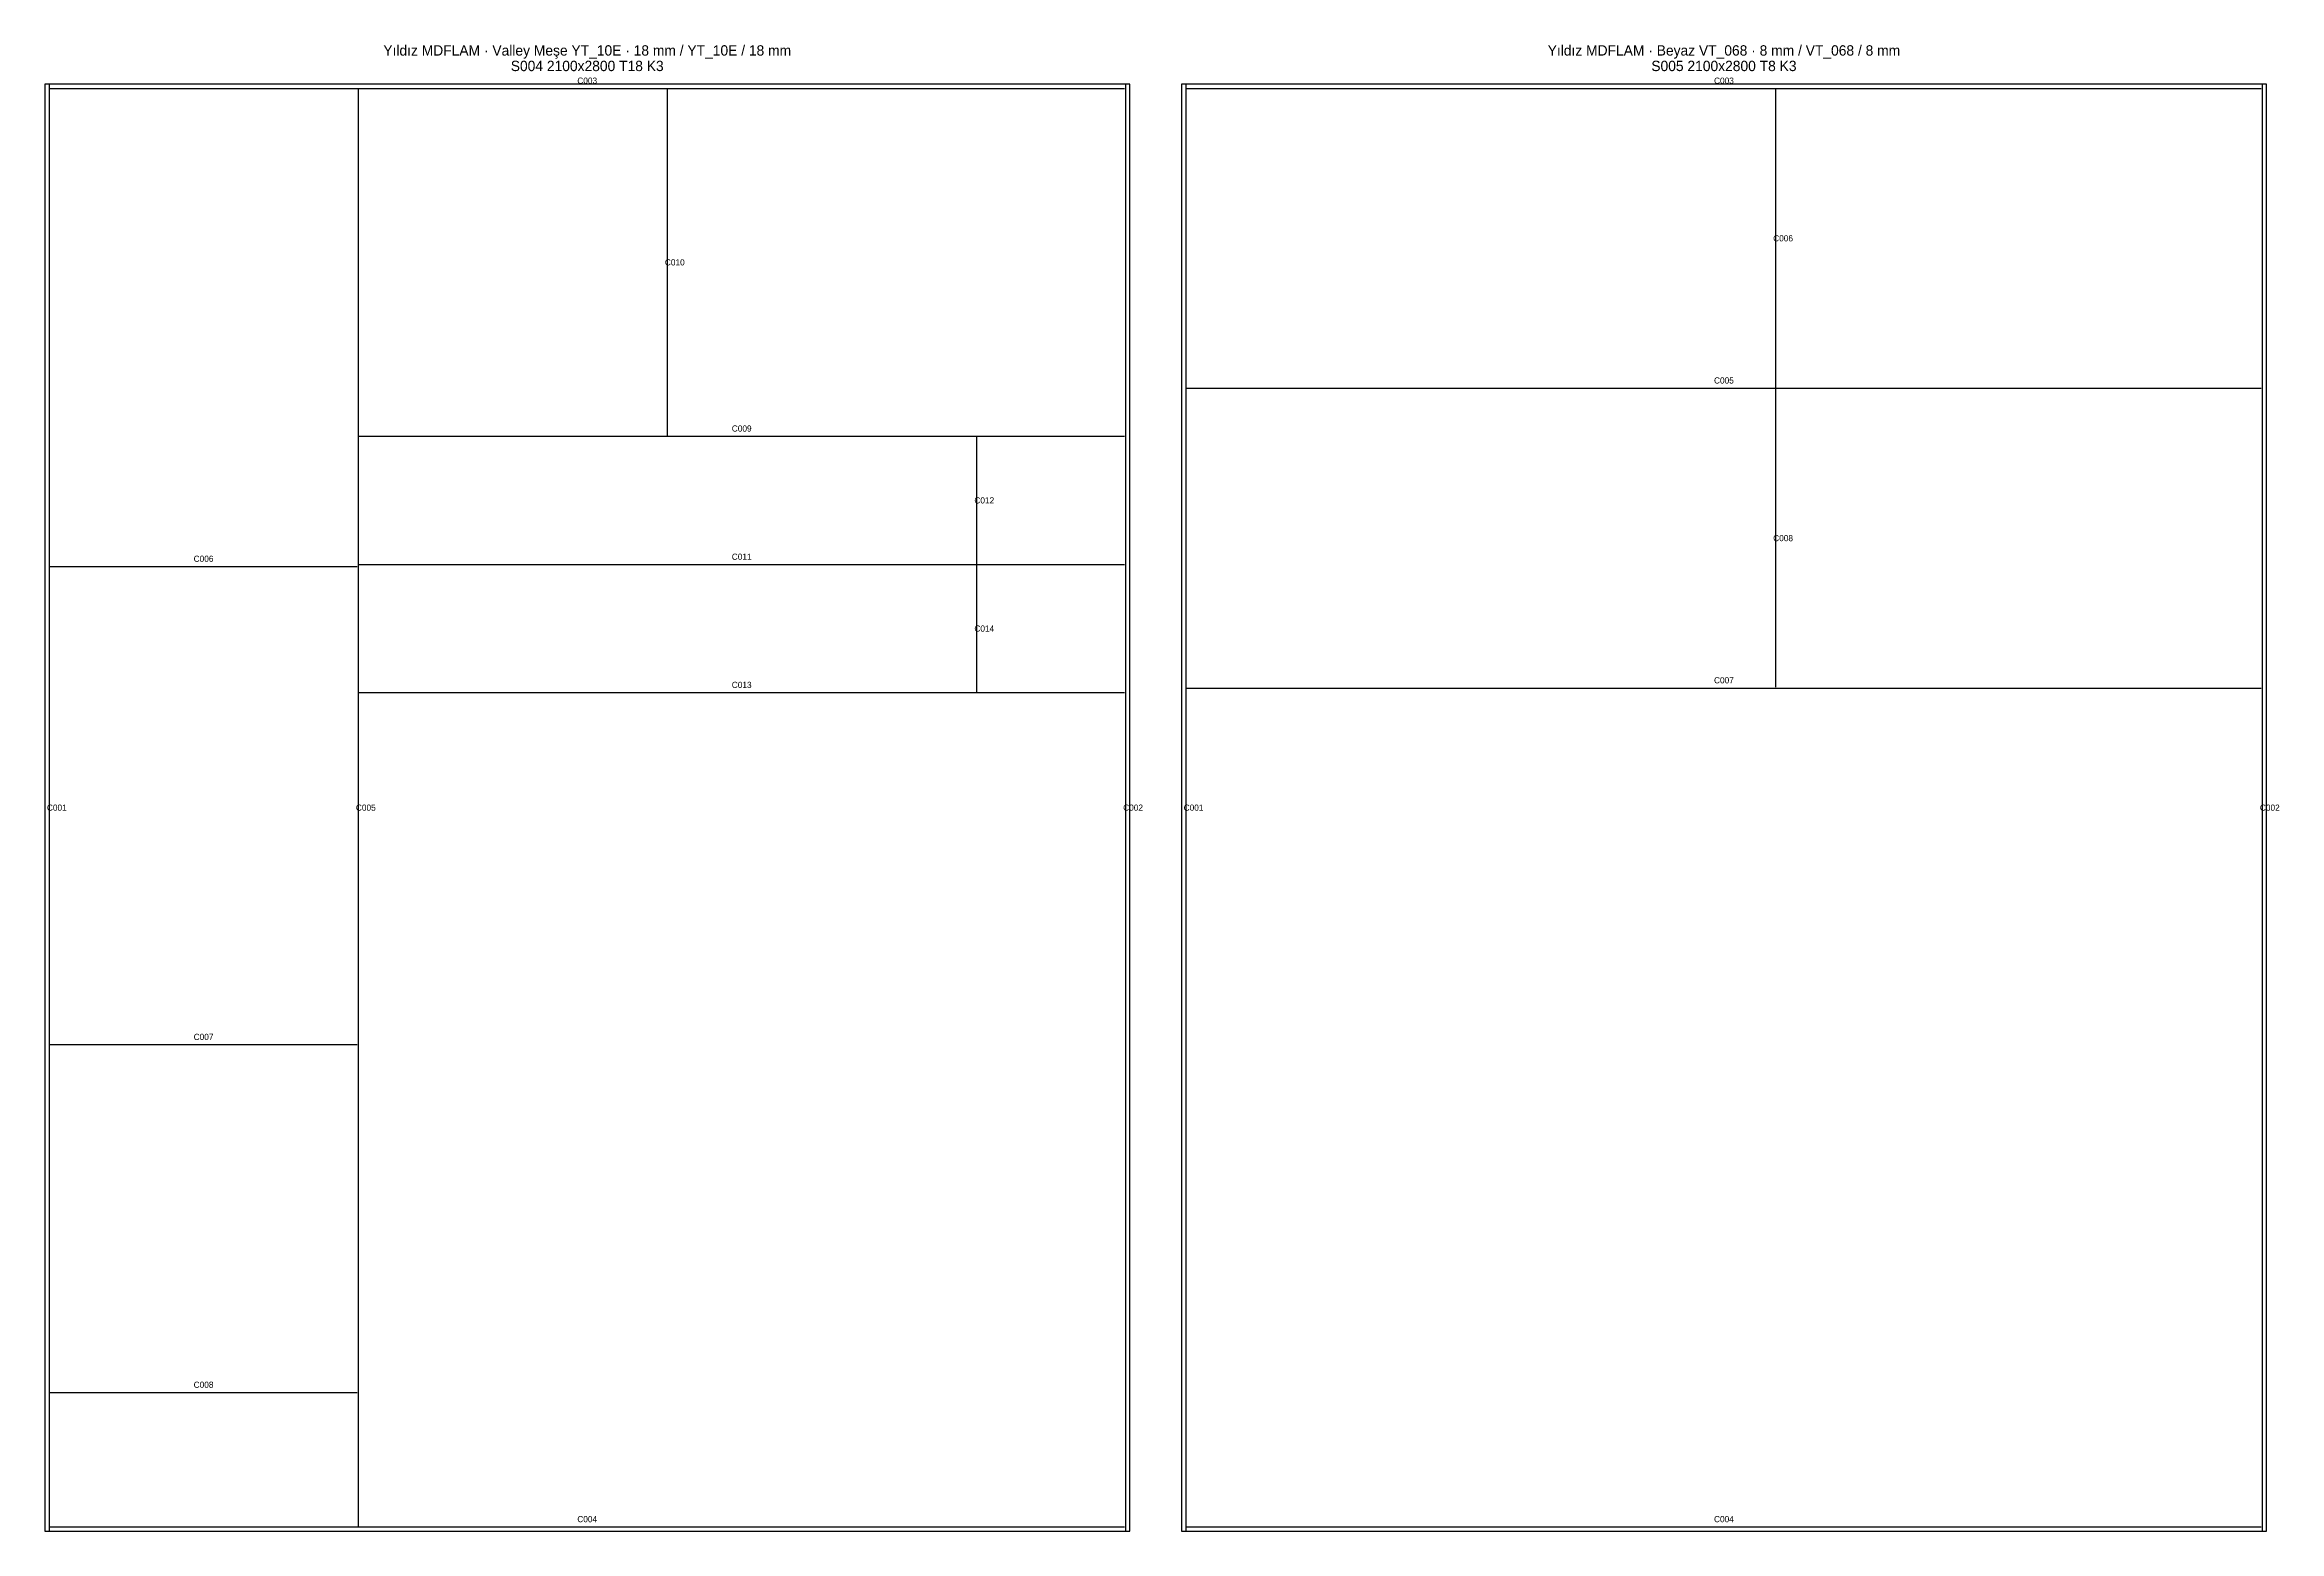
# Model space of a CAD drawing. Header units: millimetres. Extents: x 0 to 10925, y 0 to 2876.
# Drawn here: x 6600 to 10925, y 0 to 2876 of the extents above; entities that cross this region are included whole.
import ezdxf
from ezdxf.enums import TextEntityAlignment as Align

# ---------------------------------------------------------------- set-up
doc = ezdxf.new("R2010")
doc.units = ezdxf.units.MM
for name, color, linetype in [('S004_C001_TRIM', 1, 'CONTINUOUS'), ('S004_C002_TRIM', 1, 'CONTINUOUS'), ('S004_C003_TRIM', 1, 'CONTINUOUS'), ('S004_C004_TRIM', 1, 'CONTINUOUS'), ('S004_C005_CUT', 1, 'CONTINUOUS'), ('S004_C006_CUT', 1, 'CONTINUOUS'), ('S004_C007_CUT', 1, 'CONTINUOUS'), ('S004_C008_CUT', 1, 'CONTINUOUS'), ('S004_C009_CUT', 1, 'CONTINUOUS'), ('S004_C010_CUT', 1, 'CONTINUOUS'), ('S004_C011_CUT', 1, 'CONTINUOUS'), ('S004_C012_CUT', 1, 'CONTINUOUS'), ('S004_C013_CUT', 1, 'CONTINUOUS'), ('S004_C014_CUT', 1, 'CONTINUOUS'), ('S004_LABELS', 2, 'CONTINUOUS'), ('S004_STOCK', 8, 'CONTINUOUS'), ('S005_C001_TRIM', 1, 'CONTINUOUS'), ('S005_C002_TRIM', 1, 'CONTINUOUS'), ('S005_C003_TRIM', 1, 'CONTINUOUS'), ('S005_C004_TRIM', 1, 'CONTINUOUS'), ('S005_C005_CUT', 1, 'CONTINUOUS'), ('S005_C006_CUT', 1, 'CONTINUOUS'), ('S005_C007_CUT', 1, 'CONTINUOUS'), ('S005_C008_CUT', 1, 'CONTINUOUS'), ('S005_LABELS', 2, 'CONTINUOUS'), ('S005_STOCK', 8, 'CONTINUOUS')]:
    doc.layers.add(name, color=color, linetype=linetype)

msp = doc.modelspace()

# ---------------------------------------------------------------- linework, layer by layer
at = {"layer": 'S004_C001_TRIM'}
msp.add_line((6608.5, 2800), (6608.5, 0), dxfattribs=at)
at = {"layer": 'S004_C002_TRIM'}
msp.add_line((8691.5, 2800), (8691.5, 0), dxfattribs=at)
at = {"layer": 'S004_C003_TRIM'}
msp.add_line((6610, 2791.5), (8690, 2791.5), dxfattribs=at)
at = {"layer": 'S004_C004_TRIM'}
msp.add_line((6610, 8.5), (8690, 8.5), dxfattribs=at)
at = {"layer": 'S004_C005_CUT'}
msp.add_line((7206.5, 2790), (7206.5, 10), dxfattribs=at)
at = {"layer": 'S004_C006_CUT'}
msp.add_line((6610, 1866.5), (7205, 1866.5), dxfattribs=at)
at = {"layer": 'S004_C007_CUT'}
msp.add_line((6610, 941.5), (7205, 941.5), dxfattribs=at)
at = {"layer": 'S004_C008_CUT'}
msp.add_line((6610, 268.5), (7205, 268.5), dxfattribs=at)
at = {"layer": 'S004_C009_CUT'}
msp.add_line((7208, 2118.5), (8690, 2118.5), dxfattribs=at)
at = {"layer": 'S004_C010_CUT'}
msp.add_line((7804.5, 2790), (7804.5, 2120), dxfattribs=at)
at = {"layer": 'S004_C011_CUT'}
msp.add_line((7208, 1870.5), (8690, 1870.5), dxfattribs=at)
at = {"layer": 'S004_C012_CUT'}
msp.add_line((8403.5, 2117), (8403.5, 1872), dxfattribs=at)
at = {"layer": 'S004_C013_CUT'}
msp.add_line((7208, 1622.5), (8690, 1622.5), dxfattribs=at)
at = {"layer": 'S004_C014_CUT'}
msp.add_line((8403.5, 1869), (8403.5, 1624), dxfattribs=at)
at = {"layer": 'S004_STOCK'}
msp.add_lwpolyline([(6600, 0), (8700, 0), (8700, 2800), (6600, 2800)], close=True, dxfattribs=at)
at = {"layer": 'S005_C001_TRIM'}
msp.add_line((8808.5, 2800), (8808.5, 0), dxfattribs=at)
at = {"layer": 'S005_C002_TRIM'}
msp.add_line((10891.5, 2800), (10891.5, 0), dxfattribs=at)
at = {"layer": 'S005_C003_TRIM'}
msp.add_line((8810, 2791.5), (10890, 2791.5), dxfattribs=at)
at = {"layer": 'S005_C004_TRIM'}
msp.add_line((8810, 8.5), (10890, 8.5), dxfattribs=at)
at = {"layer": 'S005_C005_CUT'}
msp.add_line((8810, 2211.5), (10890, 2211.5), dxfattribs=at)
at = {"layer": 'S005_C006_CUT'}
msp.add_line((9949.5, 2790), (9949.5, 2213), dxfattribs=at)
at = {"layer": 'S005_C007_CUT'}
msp.add_line((8810, 1631.5), (10890, 1631.5), dxfattribs=at)
at = {"layer": 'S005_C008_CUT'}
msp.add_line((9949.5, 2210), (9949.5, 1633), dxfattribs=at)
at = {"layer": 'S005_STOCK'}
msp.add_lwpolyline([(8800, 0), (10900, 0), (10900, 2800), (8800, 2800)], close=True, dxfattribs=at)

# ---------------------------------------------------------------- texts
at = {"layer": 'S004_LABELS'}
for s, height, p in [('Yıldız MDFLAM · Valley Meşe YT_10E · 18 mm / YT_10E / 18 mm', 20, (7650, 2865)), ('S004 2100x2800 T18 K3', 20, (7650, 2835)), ('C003', 12, (7650, 2806.5)), ('C010', 12, (7819.5, 2455)), ('C009', 12, (7949, 2133.5)), ('C012', 12, (8418.5, 1994.5)), ('C006', 12, (6907.5, 1881.5)), ('C011', 12, (7949, 1885.5)), ('C014', 12, (8418.5, 1746.5)), ('C013', 12, (7949, 1637.5)), ('C001', 12, (6623.5, 1400)), ('C005', 12, (7221.5, 1400)), ('C002', 12, (8706.5, 1400)), ('C007', 12, (6907.5, 956.5)), ('C008', 12, (6907.5, 283.5)), ('C004', 12, (7650, 23.5))]:
    msp.add_text(s, height=height, dxfattribs=at).set_placement(p, align=Align.MIDDLE_CENTER)
at = {"layer": 'S005_LABELS'}
for s, height, p in [('Yıldız MDFLAM · Beyaz VT_068 · 8 mm / VT_068 / 8 mm', 20, (9850, 2865)), ('S005 2100x2800 T8 K3', 20, (9850, 2835)), ('C003', 12, (9850, 2806.5)), ('C006', 12, (9964.5, 2501.5)), ('C005', 12, (9850, 2226.5)), ('C008', 12, (9964.5, 1921.5)), ('C007', 12, (9850, 1646.5)), ('C001', 12, (8823.5, 1400)), ('C002', 12, (10906.5, 1400)), ('C004', 12, (9850, 23.5))]:
    msp.add_text(s, height=height, dxfattribs=at).set_placement(p, align=Align.MIDDLE_CENTER)

doc.saveas('drawing.dxf')
